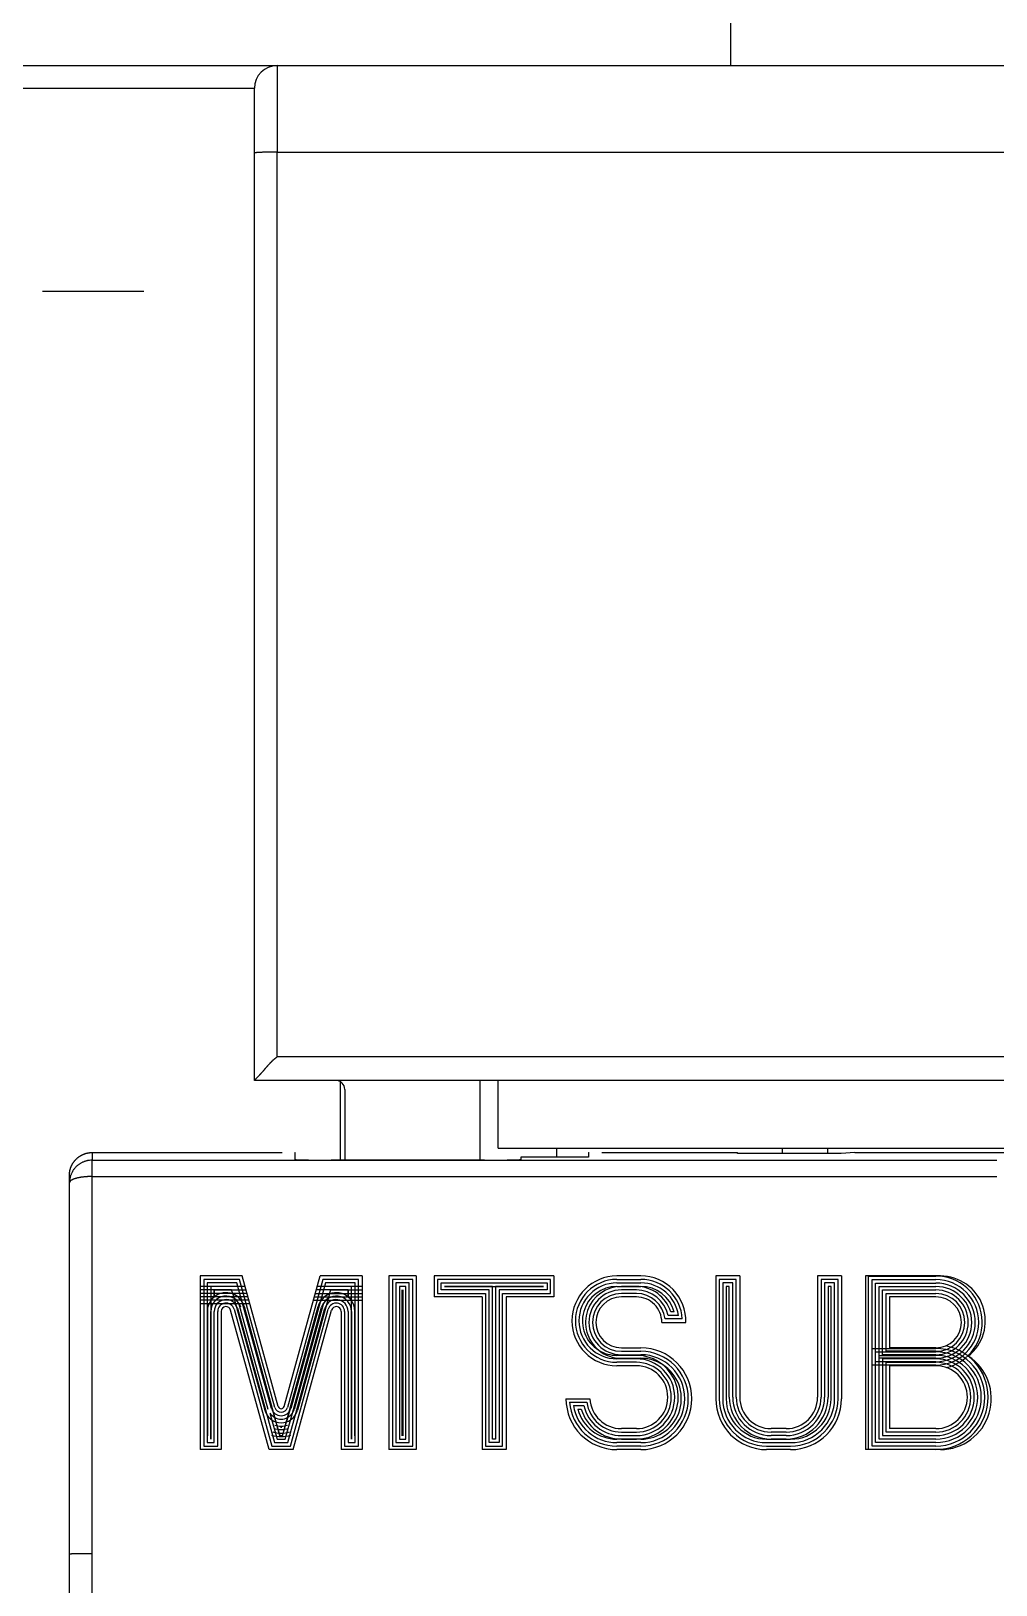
# Model space of a CAD drawing. Header units: millimetres. Extents: x 12275 to 14043, y 11466 to 13479.
# Drawn here: x 12936.62 to 12958, y 13088.1 to 13122.55 of the extents above; entities that cross this region are included whole.
import ezdxf

# ---------------------------------------------------------------- set-up
doc = ezdxf.new("R2010")
doc.units = ezdxf.units.MM

msp = doc.modelspace()

# ---------------------------------------------------------------- linework, layer by layer
at = {"color": 0, "linetype": 'Continuous'}
for p, q in [((12952.12053, 13123.78511), (12952.12053, 13121.78511)), ((12936.37053, 13121.78511), (12942.07053, 13121.78511)), ((12942.07053, 13121.78511), (12942.07053, 13119.86837)), ((12942.07053, 13121.78511), (13041.27053, 13121.78511)), ((12936.37053, 13121.28511), (12941.57053, 13121.28511)), ((12941.57053, 13119.84755), (12941.57053, 13121.28511)), ((12941.57053, 13119.84757), (12941.57109, 13119.84856)), ((12941.57053, 13099.28554), (12941.57053, 13119.84755)), ((12942.07053, 13119.86837), (13041.27053, 13119.86837)), ((12942.07053, 13099.80592), (12942.07053, 13119.86837)), ((12936.87053, 13116.78511), (12939.12053, 13116.78511)), ((12936.87053, 13116.78511), (12939.12053, 13116.78511)), ((13041.27053, 13099.80592), (12942.07053, 13099.80592)), ((13041.77053, 13099.28511), (12941.57053, 13099.28511)), ((12943.47053, 13099.257), (12943.47053, 13097.51677)), ((12943.57053, 13099.08381), (12943.57053, 13097.51677)), ((12946.57053, 13097.51677), (12946.57053, 13099.28511)), ((12946.97053, 13097.78511), (12946.97053, 13099.28511)), ((12937.97053, 13097.68511), (12937.97053, 13097.51482)), ((12937.97053, 13097.68511), (12942.17053, 13097.68511)), ((12942.17054, 13097.68512), (12942.18484, 13097.68512)), ((12942.47053, 13097.53011), (12942.47053, 13097.68261)), ((12946.97053, 13097.78511), (13003.87053, 13097.78511)), ((12948.27053, 13097.58177), (12948.27053, 13097.78511)), ((12948.97053, 13097.68261), (12948.97053, 13097.58177)), ((12949.27053, 13097.68511), (12952.27053, 13097.68511)), ((12952.27053, 13097.66511), (12952.27053, 13097.68511)), ((12953.27053, 13097.66511), (12953.27053, 13097.78511)), ((12954.27053, 13097.78511), (12954.27053, 13097.66511)), ((12954.87053, 13097.68511), (12954.57053, 13097.66511)), ((12954.87053, 13097.68511), (13003.27053, 13097.68511)), ((12937.97053, 13097.15299), (12937.97053, 13097.51482)), ((12946.67053, 13097.51677), (12943.27053, 13097.51677)), ((12948.97053, 13097.58177), (12947.47053, 13097.58177)), ((12947.47053, 13097.58177), (12947.47053, 13097.53011)), ((12954.57053, 13097.66511), (12952.27053, 13097.66511)), ((12937.47053, 13097.01489), (12937.47053, 13097.18504)), ((12937.47053, 13088.77982), (12937.47053, 13097.01489)), ((12937.47054, 13097.01489), (12937.4711, 13097.03871)), ((12937.97055, 13097.153), (12937.94672, 13097.15285)), ((12937.97053, 13088.78511), (12937.97053, 13097.15299)), ((12941.29874, 13094.94772), (12940.36943, 13094.94772)), ((12940.36943, 13094.94772), (12940.36943, 13091.09775)), ((12942.09767, 13092.05157), (12941.29874, 13094.94772)), ((12942.22565, 13092.05157), (12943.02459, 13094.94772)), ((12943.95389, 13094.94772), (12943.02459, 13094.94772)), ((12943.95389, 13094.94772), (12943.95389, 13091.09775)), ((12945.15402, 13094.94772), (12944.5513, 13094.94772)), ((12944.5513, 13094.94772), (12944.5513, 13091.09775)), ((12945.15402, 13094.94772), (12945.15402, 13091.09775)), ((12945.5523, 13094.94772), (12945.5523, 13094.48307)), ((12948.20745, 13094.94772), (12945.5523, 13094.94772)), ((12948.20745, 13094.94772), (12948.20745, 13094.48307)), ((12950.13244, 13094.94772), (12949.60141, 13094.94772)), ((12952.32294, 13094.94772), (12951.79191, 13094.94772)), ((12951.79191, 13094.94772), (12951.79191, 13092.22619)), ((12952.32294, 13094.94772), (12952.32294, 13092.25938)), ((12954.57982, 13094.94772), (12954.04879, 13094.94772)), ((12954.04879, 13094.94772), (12954.04879, 13092.25938)), ((12954.57982, 13094.94772), (12954.57982, 13092.22619)), ((12956.77032, 13094.94772), (12955.11085, 13094.94772)), ((12955.11085, 13094.94772), (12955.11085, 13091.09775)), ((12955.17992, 13094.94503), (12956.67076, 13094.94503)), ((12955.17992, 13092.89266), (12955.17992, 13094.94503)), ((12941.12285, 13094.71674), (12940.36943, 13094.71674)), ((12941.06422, 13094.63974), (12940.36943, 13094.63974)), ((12940.44643, 13094.87073), (12940.44643, 13091.17474)), ((12941.24011, 13094.87073), (12940.44643, 13094.87073)), ((12940.52342, 13094.79373), (12940.52342, 13091.25173)), ((12941.18148, 13094.79373), (12940.52342, 13094.79373)), ((12940.60042, 13094.71674), (12940.60042, 13091.32873)), ((12941.36246, 13094.71674), (12940.60042, 13094.71674)), ((12940.60042, 13094.71674), (12940.60042, 13091.32873)), ((12940.60042, 13094.71674), (12940.60042, 13091.32873)), ((12941.12285, 13094.71674), (12940.60042, 13094.71674)), ((12940.67741, 13094.63974), (12940.67741, 13094.48341)), ((12940.67741, 13094.63974), (12941.3837, 13094.63974)), ((12940.67741, 13094.48341), (12940.67741, 13094.63974)), ((12941.089, 13094.54991), (12941.06422, 13094.63974)), ((12941.94923, 13092.01063), (12941.18148, 13094.79373)), ((12942.02345, 13092.0311), (12941.24011, 13094.87073)), ((12943.08322, 13094.87073), (12942.29987, 13092.0311)), ((12943.14185, 13094.79373), (12942.3741, 13092.01063)), ((12943.64592, 13094.63974), (12942.93963, 13094.63974)), ((12943.72291, 13094.71674), (12942.96087, 13094.71674)), ((12943.8769, 13094.87073), (12943.08322, 13094.87073)), ((12943.79991, 13094.79373), (12943.14185, 13094.79373)), ((12943.72291, 13094.71674), (12943.20048, 13094.71674)), ((12943.95389, 13094.71674), (12943.20048, 13094.71674)), ((12943.23433, 13094.54991), (12943.25911, 13094.63974)), ((12943.25911, 13094.63974), (12943.95389, 13094.63974)), ((12943.64592, 13094.48341), (12943.64592, 13094.63974)), ((12943.64592, 13094.63974), (12943.64592, 13094.48341)), ((12943.72291, 13091.32873), (12943.72291, 13094.71674)), ((12943.72291, 13091.32873), (12943.72291, 13094.71674)), ((12943.72291, 13091.32873), (12943.72291, 13094.71674)), ((12943.79991, 13091.25173), (12943.79991, 13094.79373)), ((12943.8769, 13091.17474), (12943.8769, 13094.87073)), ((12944.6283, 13094.87073), (12944.6283, 13091.17474)), ((12945.07703, 13094.87073), (12944.6283, 13094.87073)), ((12944.70529, 13094.79373), (12944.70529, 13091.25173)), ((12945.00004, 13094.79373), (12944.70529, 13094.79373)), ((12944.78228, 13094.71674), (12944.78228, 13091.32873)), ((12944.92304, 13094.71674), (12944.78228, 13094.71674)), ((12944.84605, 13091.40572), (12944.84605, 13094.63974)), ((12944.85928, 13094.63974), (12944.85928, 13091.40572)), ((12944.92304, 13091.32873), (12944.92304, 13094.71674)), ((12945.00004, 13091.25173), (12945.00004, 13094.79373)), ((12945.07703, 13091.17474), (12945.07703, 13094.87073)), ((12945.62929, 13094.87073), (12945.62929, 13094.56006)), ((12948.13046, 13094.87073), (12945.62929, 13094.87073)), ((12945.70628, 13094.63706), (12945.70628, 13094.79373)), ((12945.70628, 13094.79373), (12948.05346, 13094.79373)), ((12946.76835, 13094.63706), (12945.70628, 13094.63706)), ((12945.78328, 13094.71405), (12945.78328, 13094.71674)), ((12945.78328, 13094.71674), (12947.97647, 13094.71674)), ((12946.84534, 13094.71405), (12945.78328, 13094.71405)), ((12946.76835, 13091.25173), (12946.76835, 13094.63706)), ((12946.84534, 13091.32873), (12946.84534, 13094.71405)), ((12946.91441, 13094.71405), (12946.91441, 13091.32873)), ((12947.97647, 13094.71405), (12946.91441, 13094.71405)), ((12946.9914, 13094.63706), (12946.9914, 13091.25173)), ((12948.05346, 13094.63706), (12946.9914, 13094.63706)), ((12947.97647, 13094.71674), (12947.97647, 13094.71405)), ((12948.05346, 13094.79373), (12948.05346, 13094.63706)), ((12948.13046, 13094.56006), (12948.13046, 13094.87073)), ((12949.60141, 13094.87073), (12950.13244, 13094.87073)), ((12949.60141, 13094.79373), (12950.13244, 13094.79373)), ((12949.60141, 13094.71674), (12950.13244, 13094.71674)), ((12950.03287, 13094.71405), (12949.70098, 13094.71405)), ((12950.03287, 13094.63706), (12949.70098, 13094.63706)), ((12951.86891, 13094.87073), (12951.86891, 13092.22619)), ((12952.24595, 13094.87073), (12951.86891, 13094.87073)), ((12951.9459, 13094.79373), (12951.9459, 13092.22619)), ((12952.16895, 13094.79373), (12951.9459, 13094.79373)), ((12952.02289, 13094.71674), (12952.02289, 13092.22619)), ((12952.09196, 13094.71674), (12952.02289, 13094.71674)), ((12952.09196, 13092.25938), (12952.09196, 13094.71674)), ((12952.16895, 13092.25938), (12952.16895, 13094.79373)), ((12952.24595, 13092.25938), (12952.24595, 13094.87073)), ((12954.12579, 13094.87073), (12954.12579, 13092.25938)), ((12954.50283, 13094.87073), (12954.12579, 13094.87073)), ((12954.20277, 13094.79373), (12954.20277, 13092.25938)), ((12954.42583, 13094.79373), (12954.20277, 13094.79373)), ((12954.27977, 13094.71674), (12954.27977, 13092.25938)), ((12954.34884, 13094.71674), (12954.27977, 13094.71674)), ((12954.34884, 13092.22619), (12954.34884, 13094.71674)), ((12954.42583, 13092.22619), (12954.42583, 13094.79373)), ((12954.50283, 13092.22619), (12954.50283, 13094.87073)), ((12955.25692, 13094.86804), (12956.67076, 13094.86804)), ((12955.25692, 13092.96966), (12955.25692, 13094.86804)), ((12955.3339, 13094.79104), (12956.67076, 13094.79104)), ((12955.3339, 13093.04665), (12955.3339, 13094.79104)), ((12955.4109, 13094.71405), (12956.67076, 13094.71405)), ((12955.4109, 13093.12365), (12955.4109, 13094.71405)), ((12955.4879, 13094.63706), (12956.67076, 13094.63706)), ((12955.4879, 13093.20064), (12955.4879, 13094.63706)), ((12941.40494, 13094.56275), (12940.36943, 13094.56275)), ((12941.42618, 13094.48576), (12940.36943, 13094.48576)), ((12941.44742, 13094.40876), (12940.36943, 13094.40876)), ((12941.46866, 13094.33177), (12940.36943, 13094.33177)), ((12941.089, 13094.54991), (12941.80079, 13091.96968)), ((12941.19112, 13094.23254), (12942.01341, 13091.25173)), ((12941.87501, 13091.99015), (12941.2262, 13094.3421)), ((12941.87501, 13091.99015), (12941.2262, 13094.3421)), ((12941.87501, 13091.99015), (12941.2262, 13094.3421)), ((12941.33956, 13094.27349), (12942.04583, 13091.71324)), ((12942.13067, 13091.40572), (12941.33956, 13094.27349)), ((12942.19266, 13091.40572), (12942.98377, 13094.27349)), ((12942.98377, 13094.27349), (12942.27749, 13091.71324)), ((12942.30992, 13091.25173), (12943.13221, 13094.23254)), ((12942.41077, 13091.90684), (12943.05799, 13094.25301)), ((12942.41077, 13091.90684), (12943.05799, 13094.25301)), ((12943.09713, 13094.3421), (12942.44832, 13091.99015)), ((12943.09713, 13094.3421), (12942.44832, 13091.99015)), ((12943.09713, 13094.3421), (12942.44832, 13091.99015)), ((12943.23433, 13094.54991), (12942.52254, 13091.96968)), ((12942.87591, 13094.40876), (12943.95389, 13094.40876)), ((12942.89715, 13094.48576), (12943.95389, 13094.48576)), ((12942.91839, 13094.56275), (12943.95389, 13094.56275)), ((12946.61436, 13094.48307), (12945.5523, 13094.48307)), ((12945.62929, 13094.56006), (12946.69135, 13094.56006)), ((12946.61436, 13094.48307), (12946.61436, 13091.09775)), ((12946.69135, 13094.56006), (12946.69135, 13091.17474)), ((12947.0684, 13094.56006), (12948.13046, 13094.56006)), ((12947.0684, 13091.17474), (12947.0684, 13094.56006)), ((12948.20745, 13094.48307), (12947.14539, 13094.48307)), ((12947.14539, 13094.48307), (12947.14539, 13091.09775)), ((12950.03287, 13094.56006), (12949.70098, 13094.56006)), ((12950.03287, 13094.48307), (12949.70098, 13094.48307)), ((12955.56489, 13094.56006), (12956.67076, 13094.56006)), ((12955.56489, 13093.27763), (12955.56489, 13094.56006)), ((12956.67076, 13094.48307), (12955.64188, 13094.48307)), ((12955.64188, 13094.48307), (12955.64188, 13093.35463)), ((12940.52611, 13091.40572), (12940.52611, 13094.16334)), ((12940.52611, 13094.16334), (12940.52611, 13091.40572)), ((12940.6031, 13091.32873), (12940.6031, 13094.16334)), ((12940.6031, 13091.32873), (12940.6031, 13094.16334)), ((12940.6031, 13091.32873), (12940.6031, 13094.16334)), ((12940.6801, 13091.25173), (12940.6801, 13094.16334)), ((12940.75709, 13091.17474), (12940.75709, 13094.16334)), ((12940.83409, 13094.16334), (12940.83409, 13091.09775)), ((12941.89615, 13091.09775), (12941.04267, 13094.19159)), ((12941.1169, 13094.21206), (12941.95478, 13091.17474)), ((12942.36855, 13091.17474), (12943.20643, 13094.21206)), ((12942.42718, 13091.09775), (12943.28065, 13094.19159)), ((12943.48924, 13094.16334), (12943.48924, 13091.09775)), ((12943.56623, 13094.16334), (12943.56623, 13091.17474)), ((12943.64323, 13094.16334), (12943.64323, 13091.25173)), ((12943.72022, 13094.16334), (12943.72022, 13091.32873)), ((12943.72022, 13094.16334), (12943.72022, 13091.32873)), ((12943.72022, 13094.16334), (12943.72022, 13091.32873)), ((12943.79722, 13094.16334), (12943.79722, 13091.40572)), ((12943.79722, 13091.40572), (12943.79722, 13094.16334)), ((12950.59709, 13093.91885), (12951.12757, 13093.91885)), ((12951.05008, 13093.99584), (12950.66945, 13093.99584)), ((12950.96542, 13094.07284), (12950.73438, 13094.07284)), ((12950.87112, 13094.14983), (12950.79379, 13094.14983)), ((12949.70098, 13093.35463), (12950.13244, 13093.35463)), ((12949.70098, 13093.27763), (12950.13244, 13093.27763)), ((12949.70098, 13093.20064), (12950.13244, 13093.20064)), ((12955.17992, 13091.10043), (12955.17992, 13093.41832)), ((12955.25692, 13093.34132), (12956.67076, 13093.34132)), ((12955.25692, 13091.17743), (12955.25692, 13093.34132)), ((12955.3339, 13093.26433), (12956.67076, 13093.26433)), ((12955.3339, 13091.25442), (12955.3339, 13093.26433)), ((12956.67076, 13093.20064), (12955.4879, 13093.20064)), ((12956.67076, 13093.27763), (12955.56489, 13093.27763)), ((12956.67076, 13093.35463), (12955.64188, 13093.35463)), ((12950.03287, 13093.18734), (12949.60141, 13093.18734)), ((12950.03287, 13093.18734), (12949.60141, 13093.18734)), ((12950.03287, 13093.11034), (12949.60141, 13093.11034)), ((12950.03287, 13093.03335), (12949.60141, 13093.03335)), ((12950.03287, 13092.95635), (12949.60141, 13092.95635)), ((12949.70098, 13093.12365), (12950.13244, 13093.12365)), ((12949.70098, 13093.12365), (12950.13244, 13093.12365)), ((12956.67076, 13092.96966), (12955.25692, 13092.96966)), ((12956.67076, 13093.04665), (12955.3339, 13093.04665)), ((12955.4109, 13093.18734), (12956.67076, 13093.18734)), ((12955.4109, 13091.33142), (12955.4109, 13093.18734)), ((12956.67076, 13093.12365), (12955.4109, 13093.12365)), ((12955.4879, 13093.11034), (12955.4879, 13091.40841)), ((12956.67076, 13093.11034), (12955.4879, 13093.11034)), ((12955.56489, 13093.03335), (12956.67076, 13093.03335)), ((12955.56489, 13091.4854), (12955.56489, 13093.03335)), ((12955.64188, 13092.95635), (12955.64188, 13091.5624)), ((12956.67076, 13092.95635), (12955.64188, 13092.95635)), ((12948.47297, 13092.22619), (12949.00479, 13092.22619)), ((12941.91256, 13091.90684), (12942.07204, 13091.32873)), ((12941.91256, 13091.90684), (12942.07204, 13091.32873)), ((12941.91256, 13091.90684), (12942.07204, 13091.32873)), ((12942.25129, 13091.32873), (12942.41077, 13091.90684)), ((12948.55278, 13092.14919), (12948.93489, 13092.14919)), ((12948.6392, 13092.0722), (12948.87085, 13092.0722)), ((12948.73418, 13091.99521), (12948.81141, 13091.99521)), ((12942.04583, 13091.71324), (12942.13067, 13091.40572)), ((12942.16166, 13091.58289), (12942.15198, 13091.61798)), ((12942.17134, 13091.61798), (12942.16166, 13091.58289)), ((12942.19266, 13091.40572), (12942.27749, 13091.71324)), ((12950.03287, 13091.5624), (12949.70098, 13091.5624)), ((12949.70098, 13091.4854), (12950.03287, 13091.4854)), ((12953.35181, 13091.5624), (12953.01992, 13091.5624)), ((12953.35181, 13091.4854), (12953.01992, 13091.4854)), ((12956.67076, 13091.4854), (12955.56489, 13091.4854)), ((12956.67076, 13091.5624), (12955.64188, 13091.5624)), ((12940.44643, 13091.17474), (12940.75709, 13091.17474)), ((12940.52342, 13091.25173), (12940.6801, 13091.25173)), ((12940.60042, 13091.32873), (12940.6031, 13091.32873)), ((12940.60042, 13091.32873), (12940.6031, 13091.32873)), ((12940.60042, 13091.32873), (12940.6031, 13091.32873)), ((12941.95478, 13091.17474), (12942.36855, 13091.17474)), ((12942.01341, 13091.25173), (12942.30992, 13091.25173)), ((12942.07204, 13091.32873), (12942.25129, 13091.32873)), ((12942.07204, 13091.32873), (12942.25129, 13091.32873)), ((12942.07204, 13091.32873), (12942.25129, 13091.32873)), ((12942.13067, 13091.40572), (12942.19266, 13091.40572)), ((12942.19266, 13091.40572), (12942.13067, 13091.40572)), ((12942.13067, 13091.40572), (12942.19266, 13091.40572)), ((12943.56623, 13091.17474), (12943.8769, 13091.17474)), ((12943.64323, 13091.25173), (12943.79991, 13091.25173)), ((12943.72022, 13091.32873), (12943.72291, 13091.32873)), ((12943.72022, 13091.32873), (12943.72291, 13091.32873)), ((12943.72022, 13091.32873), (12943.72291, 13091.32873)), ((12944.6283, 13091.17474), (12945.07703, 13091.17474)), ((12944.70529, 13091.25173), (12945.00004, 13091.25173)), ((12944.78228, 13091.32873), (12944.92304, 13091.32873)), ((12946.69135, 13091.17474), (12947.0684, 13091.17474)), ((12946.9914, 13091.25173), (12946.76835, 13091.25173)), ((12946.91441, 13091.32873), (12946.84534, 13091.32873)), ((12950.13244, 13091.32873), (12949.60141, 13091.32873)), ((12950.13244, 13091.25173), (12949.60141, 13091.25173)), ((12950.13244, 13091.17474), (12949.60141, 13091.17474)), ((12949.70098, 13091.40841), (12950.03287, 13091.40841)), ((12949.70098, 13091.33142), (12950.03287, 13091.33142)), ((12952.92035, 13091.32873), (12953.45137, 13091.32873)), ((12952.92035, 13091.25173), (12953.45137, 13091.25173)), ((12952.92035, 13091.17474), (12953.45137, 13091.17474)), ((12953.35181, 13091.40841), (12953.01992, 13091.40841)), ((12953.35181, 13091.33142), (12953.01992, 13091.33142)), ((12956.67076, 13091.17743), (12955.25692, 13091.17743)), ((12956.67076, 13091.25442), (12955.3339, 13091.25442)), ((12956.67076, 13091.33142), (12955.4109, 13091.33142)), ((12955.4879, 13091.40841), (12956.67076, 13091.40841)), ((12940.83409, 13091.09775), (12940.36943, 13091.09775)), ((12942.42718, 13091.09775), (12941.89615, 13091.09775)), ((12943.95389, 13091.09775), (12943.48924, 13091.09775)), ((12945.15402, 13091.09775), (12944.5513, 13091.09775)), ((12947.14539, 13091.09775), (12946.61436, 13091.09775)), ((12950.13244, 13091.09775), (12949.60141, 13091.09775)), ((12953.45137, 13091.09775), (12952.92035, 13091.09775)), ((12956.77032, 13091.09775), (12955.11085, 13091.09775)), ((12956.67076, 13091.10043), (12955.17992, 13091.10043)), ((12937.47053, 13064.7904), (12937.47053, 13088.77982)), ((12937.97053, 13064.78511), (12937.97053, 13088.78511))]:
    msp.add_line(p, q, dxfattribs=at)
for points in [[(12941.5703, 13099.28531), (12941.5713, 13099.28731), (12941.5733, 13099.29031), (12941.5753, 13099.29231), (12941.5773, 13099.29431), (12941.5793, 13099.29731), (12941.5823, 13099.29931), (12941.5833, 13099.30131), (12941.5863, 13099.30431), (12941.5893, 13099.30731), (12941.5913, 13099.30931), (12941.5943, 13099.31231), (12941.5963, 13099.31431), (12941.5983, 13099.31631), (12941.6003, 13099.31831), (12941.6023, 13099.32031), (12941.6043, 13099.32231), (12941.6063, 13099.32431), (12941.6083, 13099.32631), (12941.6103, 13099.32931), (12941.6123, 13099.33131), (12941.6153, 13099.33331), (12941.6173, 13099.33631), (12941.6203, 13099.33831), (12941.6223, 13099.34031), (12941.6243, 13099.34331), (12941.6273, 13099.34631), (12941.6303, 13099.34831), (12941.6323, 13099.35131), (12941.6353, 13099.35431), (12941.6383, 13099.35631), (12941.6403, 13099.35931), (12941.6433, 13099.36231), (12941.6463, 13099.36531), (12941.6493, 13099.36831), (12941.6523, 13099.37131), (12941.6553, 13099.37431), (12941.6583, 13099.37731), (12941.6613, 13099.38031), (12941.6643, 13099.38331), (12941.6673, 13099.38631), (12941.6703, 13099.38931), (12941.6733, 13099.39331), (12941.6763, 13099.39631), (12941.6793, 13099.39931), (12941.6833, 13099.40331), (12941.6863, 13099.40631), (12941.6893, 13099.40931), (12941.6923, 13099.41331), (12941.6963, 13099.41631), (12941.6993, 13099.42031), (12941.7023, 13099.42331), (12941.7063, 13099.42731), (12941.7093, 13099.43131), (12941.7123, 13099.43431), (12941.7163, 13099.43831), (12941.7193, 13099.44231), (12941.7233, 13099.44531), (12941.7263, 13099.44931), (12941.7293, 13099.45331), (12941.7333, 13099.45731), (12941.7363, 13099.46031), (12941.7403, 13099.46431), (12941.7433, 13099.46831), (12941.7473, 13099.47231), (12941.7503, 13099.47631), (12941.7543, 13099.48031), (12941.7573, 13099.48431), (12941.7613, 13099.48831), (12941.7643, 13099.49231), (12941.7683, 13099.49631), (12941.7713, 13099.50031), (12941.7753, 13099.50431), (12941.7783, 13099.50831), (12941.7823, 13099.51231), (12941.7853, 13099.51631), (12941.7893, 13099.52031), (12941.7923, 13099.52531), (12941.7963, 13099.52931), (12941.8003, 13099.53331), (12941.8033, 13099.53731), (12941.8073, 13099.54131), (12941.8103, 13099.54631), (12941.8143, 13099.55031), (12941.8173, 13099.55431), (12941.8213, 13099.55831), (12941.8253, 13099.56331), (12941.8283, 13099.56731), (12941.8323, 13099.57131), (12941.8363, 13099.57531), (12941.8393, 13099.58031), (12941.8433, 13099.58431), (12941.8473, 13099.58831), (12941.8503, 13099.59331), (12941.8543, 13099.59731), (12941.8583, 13099.60131), (12941.8613, 13099.60631), (12941.8653, 13099.61031), (12941.8693, 13099.61431), (12941.8733, 13099.61831), (12941.8773, 13099.62331), (12941.8803, 13099.62731), (12941.8843, 13099.63131), (12941.8883, 13099.63631), (12941.8923, 13099.64031), (12941.8963, 13099.64431), (12941.9003, 13099.64931), (12941.9043, 13099.65331), (12941.9083, 13099.65731), (12941.9123, 13099.66131), (12941.9163, 13099.66631), (12941.9203, 13099.67031), (12941.9243, 13099.67431), (12941.9283, 13099.67931), (12941.9323, 13099.68331), (12941.9363, 13099.68731), (12941.9403, 13099.69131), (12941.9443, 13099.69531), (12941.9483, 13099.70031), (12941.9523, 13099.70431), (12941.9563, 13099.70831), (12941.9613, 13099.71231), (12941.9653, 13099.71631), (12941.9693, 13099.72031), (12941.9733, 13099.72431), (12941.9783, 13099.72931), (12941.9823, 13099.73331), (12941.9873, 13099.73731), (12941.9913, 13099.74131), (12941.9953, 13099.74531), (12942.0003, 13099.74931), (12942.0043, 13099.75331), (12942.0093, 13099.75731), (12942.0133, 13099.76131), (12942.0183, 13099.76431), (12942.0233, 13099.76831), (12942.0273, 13099.77231), (12942.0323, 13099.77631), (12942.0373, 13099.78031), (12942.0413, 13099.78431), (12942.0463, 13099.78731), (12942.0513, 13099.79131), (12942.0563, 13099.79531), (12942.0603, 13099.79831), (12942.0653, 13099.80231), (12942.0703, 13099.80631)], [(12937.4703, 13097.18531), (12937.4703, 13097.19131), (12937.4703, 13097.19831), (12937.4713, 13097.20431), (12937.4713, 13097.21031), (12937.4713, 13097.21731), (12937.4723, 13097.22331), (12937.4723, 13097.22931), (12937.4733, 13097.23631), (12937.4743, 13097.24231), (12937.4743, 13097.24831), (12937.4753, 13097.25431), (12937.4763, 13097.26131), (12937.4773, 13097.26731), (12937.4783, 13097.27331), (12937.4793, 13097.27931), (12937.4813, 13097.28531), (12937.4823, 13097.29131), (12937.4833, 13097.29731), (12937.4853, 13097.30331), (12937.4863, 13097.30931), (12937.4883, 13097.31531), (12937.4903, 13097.32131), (12937.4923, 13097.32731), (12937.4933, 13097.33331), (12937.4953, 13097.33931), (12937.4973, 13097.34531), (12937.4993, 13097.35131), (12937.5013, 13097.35631), (12937.5043, 13097.36231), (12937.5063, 13097.36831), (12937.5083, 13097.37331), (12937.5113, 13097.37931), (12937.5133, 13097.38531), (12937.5163, 13097.39031), (12937.5183, 13097.39631), (12937.5213, 13097.40131), (12937.5243, 13097.40731), (12937.5273, 13097.41231), (12937.5293, 13097.41831), (12937.5323, 13097.42331), (12937.5353, 13097.42831), (12937.5383, 13097.43431), (12937.5413, 13097.43931), (12937.5453, 13097.44431), (12937.5483, 13097.44931), (12937.5513, 13097.45431), (12937.5553, 13097.45931), (12937.5583, 13097.46431), (12937.5613, 13097.46931), (12937.5653, 13097.47431), (12937.5693, 13097.47931), (12937.5723, 13097.48431), (12937.5763, 13097.48931), (12937.5803, 13097.49431), (12937.5843, 13097.49931), (12937.5873, 13097.50331), (12937.5913, 13097.50831), (12937.5953, 13097.51231), (12937.5993, 13097.51731), (12937.6033, 13097.52131), (12937.6083, 13097.52631), (12937.6123, 13097.53031), (12937.6163, 13097.53531), (12937.6203, 13097.53931), (12937.6253, 13097.54331), (12937.6293, 13097.54731), (12937.6343, 13097.55231), (12937.6383, 13097.55631), (12937.6433, 13097.56031), (12937.6473, 13097.56431), (12937.6523, 13097.56831), (12937.6563, 13097.57231), (12937.6613, 13097.57531), (12937.6663, 13097.57931), (12937.6713, 13097.58331), (12937.6763, 13097.58631), (12937.6813, 13097.59031), (12937.6863, 13097.59431), (12937.6913, 13097.59731), (12937.6963, 13097.60031), (12937.7013, 13097.60431), (12937.7063, 13097.60731), (12937.7113, 13097.61031), (12937.7163, 13097.61431), (12937.7213, 13097.61731), (12937.7273, 13097.62031), (12937.7323, 13097.62331), (12937.7373, 13097.62631), (12937.7433, 13097.62931), (12937.7483, 13097.63131), (12937.7543, 13097.63431), (12937.7593, 13097.63731), (12937.7653, 13097.63931), (12937.7703, 13097.64231), (12937.7763, 13097.64431), (12937.7823, 13097.64731), (12937.7873, 13097.64931), (12937.7933, 13097.65131), (12937.7993, 13097.65431), (12937.8043, 13097.65631), (12937.8103, 13097.65831), (12937.8163, 13097.66031), (12937.8223, 13097.66231), (12937.8283, 13097.66331), (12937.8343, 13097.66531), (12937.8403, 13097.66731), (12937.8463, 13097.66931), (12937.8523, 13097.67031), (12937.8583, 13097.67231), (12937.8643, 13097.67331), (12937.8703, 13097.67431), (12937.8763, 13097.67631), (12937.8823, 13097.67731), (12937.8883, 13097.67831), (12937.8943, 13097.67931), (12937.9013, 13097.68031), (12937.9073, 13097.68131), (12937.9133, 13097.68131), (12937.9193, 13097.68231), (12937.9263, 13097.68331), (12937.9323, 13097.68331), (12937.9383, 13097.68431), (12937.9453, 13097.68431), (12937.9513, 13097.68431), (12937.9573, 13097.68531), (12937.9643, 13097.68531), (12937.9703, 13097.68531)], [(12937.9703, 13097.51531), (12938.4843, 13097.51531), (12938.9993, 13097.51531), (12939.5133, 13097.51531), (12940.0273, 13097.51531), (12940.5413, 13097.51531), (12941.0553, 13097.51531), (12941.5693, 13097.51531), (12942.0843, 13097.51531), (12942.5983, 13097.51531), (12943.1123, 13097.51531), (12943.6263, 13097.51531), (12944.1403, 13097.51531), (12944.6543, 13097.51531), (12945.1693, 13097.51531), (12945.6833, 13097.51531), (12946.1973, 13097.51531), (12946.7113, 13097.51531), (12947.2253, 13097.51531), (12947.7403, 13097.51531), (12948.2543, 13097.51531), (12948.7683, 13097.51531), (12949.2823, 13097.51531), (12949.7963, 13097.51531), (12950.3103, 13097.51531), (12950.8253, 13097.51531), (12951.3393, 13097.51531), (12951.8533, 13097.51531), (12952.3673, 13097.51531), (12952.8813, 13097.51531), (12953.3953, 13097.51531), (12953.9103, 13097.51531), (12954.4243, 13097.51531), (12954.9383, 13097.51531), (12955.4523, 13097.51531), (12955.9663, 13097.51531), (12956.4803, 13097.51531), (12956.9953, 13097.51531), (12957.5093, 13097.51531), (12958.0233, 13097.51531)], [(12942.4703, 13097.53031), (12942.4723, 13097.52931), (12942.4743, 13097.52931), (12942.4763, 13097.52831), (12942.4803, 13097.52831), (12942.4833, 13097.52731), (12942.4853, 13097.52731), (12942.4873, 13097.52731), (12942.4913, 13097.52731), (12942.4943, 13097.52731), (12942.4963, 13097.52631), (12942.4993, 13097.52631), (12942.5023, 13097.52631), (12942.5043, 13097.52631), (12942.5073, 13097.52631), (12942.5103, 13097.52631), (12942.5143, 13097.52631), (12942.5173, 13097.52531), (12942.5203, 13097.52531), (12942.5243, 13097.52531), (12942.5273, 13097.52531), (12942.5313, 13097.52531), (12942.5353, 13097.52531), (12942.5393, 13097.52431), (12942.5433, 13097.52431), (12942.5473, 13097.52431), (12942.5513, 13097.52431), (12942.5563, 13097.52431), (12942.5603, 13097.52431), (12942.5653, 13097.52431), (12942.5703, 13097.52331), (12942.5743, 13097.52331), (12942.5793, 13097.52331), (12942.5843, 13097.52331), (12942.5893, 13097.52331), (12942.5943, 13097.52331), (12942.6003, 13097.52331), (12942.6053, 13097.52231), (12942.6113, 13097.52231), (12942.6163, 13097.52231), (12942.6223, 13097.52231), (12942.6283, 13097.52231), (12942.6333, 13097.52231), (12942.6393, 13097.52231), (12942.6453, 13097.52231), (12942.6513, 13097.52131), (12942.6583, 13097.52131), (12942.6643, 13097.52131), (12942.6703, 13097.52131), (12942.6773, 13097.52131), (12942.6833, 13097.52131), (12942.6903, 13097.52131), (12942.6973, 13097.52131), (12942.7033, 13097.52031), (12942.7103, 13097.52031), (12942.7173, 13097.52031), (12942.7243, 13097.52031), (12942.7313, 13097.52031), (12942.7393, 13097.52031), (12942.7463, 13097.52031), (12942.7533, 13097.52031), (12942.7613, 13097.52031), (12942.7683, 13097.51931), (12942.7763, 13097.51931), (12942.7833, 13097.51931), (12942.7913, 13097.51931), (12942.7993, 13097.51931), (12942.8073, 13097.51931), (12942.8153, 13097.51931), (12942.8233, 13097.51931), (12942.8313, 13097.51931), (12942.8393, 13097.51931), (12942.8473, 13097.51931), (12942.8553, 13097.51831), (12942.8643, 13097.51831), (12942.8723, 13097.51831), (12942.8813, 13097.51831), (12942.8893, 13097.51831), (12942.8983, 13097.51831), (12942.9063, 13097.51831), (12942.9153, 13097.51831), (12942.9243, 13097.51831), (12942.9323, 13097.51831), (12942.9413, 13097.51831), (12942.9503, 13097.51831), (12942.9593, 13097.51831), (12942.9683, 13097.51731), (12942.9773, 13097.51731), (12942.9863, 13097.51731), (12942.9963, 13097.51731), (12943.0053, 13097.51731), (12943.0143, 13097.51731), (12943.0243, 13097.51731), (12943.0333, 13097.51731), (12943.0423, 13097.51731), (12943.0523, 13097.51731), (12943.0613, 13097.51731), (12943.0713, 13097.51731), (12943.0813, 13097.51731), (12943.0903, 13097.51731), (12943.1003, 13097.51731), (12943.1103, 13097.51731), (12943.1193, 13097.51731), (12943.1293, 13097.51731), (12943.1393, 13097.51731), (12943.1493, 13097.51731), (12943.1593, 13097.51731), (12943.1693, 13097.51731), (12943.1793, 13097.51731), (12943.1893, 13097.51731), (12943.1993, 13097.51731), (12943.2093, 13097.51631), (12943.2193, 13097.51631), (12943.2293, 13097.51631), (12943.2393, 13097.51631), (12943.2503, 13097.51631), (12943.2603, 13097.51631), (12943.2703, 13097.51631)], [(12946.6703, 13097.51631), (12946.6813, 13097.51631), (12946.6913, 13097.51631), (12946.7013, 13097.51631), (12946.7113, 13097.51631), (12946.7213, 13097.51631), (12946.7313, 13097.51631), (12946.7423, 13097.51731), (12946.7523, 13097.51731), (12946.7623, 13097.51731), (12946.7723, 13097.51731), (12946.7823, 13097.51731), (12946.7923, 13097.51731), (12946.8013, 13097.51731), (12946.8113, 13097.51731), (12946.8213, 13097.51731), (12946.8313, 13097.51731), (12946.8413, 13097.51731), (12946.8503, 13097.51731), (12946.8603, 13097.51731), (12946.8703, 13097.51731), (12946.8793, 13097.51731), (12946.8893, 13097.51731), (12946.8983, 13097.51731), (12946.9083, 13097.51731), (12946.9173, 13097.51731), (12946.9263, 13097.51731), (12946.9363, 13097.51731), (12946.9453, 13097.51731), (12946.9543, 13097.51731), (12946.9633, 13097.51731), (12946.9723, 13097.51731), (12946.9813, 13097.51831), (12946.9903, 13097.51831), (12946.9993, 13097.51831), (12947.0083, 13097.51831), (12947.0173, 13097.51831), (12947.0263, 13097.51831), (12947.0343, 13097.51831), (12947.0433, 13097.51831), (12947.0513, 13097.51831), (12947.0603, 13097.51831), (12947.0683, 13097.51831), (12947.0773, 13097.51831), (12947.0853, 13097.51831), (12947.0933, 13097.51931), (12947.1023, 13097.51931), (12947.1103, 13097.51931), (12947.1183, 13097.51931), (12947.1263, 13097.51931), (12947.1343, 13097.51931), (12947.1423, 13097.51931), (12947.1493, 13097.51931), (12947.1573, 13097.51931), (12947.1653, 13097.51931), (12947.1723, 13097.51931), (12947.1803, 13097.52031), (12947.1873, 13097.52031), (12947.1953, 13097.52031), (12947.2023, 13097.52031), (12947.2093, 13097.52031), (12947.2163, 13097.52031), (12947.2233, 13097.52031), (12947.2303, 13097.52031), (12947.2373, 13097.52031), (12947.2443, 13097.52131), (12947.2503, 13097.52131), (12947.2573, 13097.52131), (12947.2643, 13097.52131), (12947.2703, 13097.52131), (12947.2773, 13097.52131), (12947.2833, 13097.52131), (12947.2893, 13097.52131), (12947.2953, 13097.52231), (12947.3013, 13097.52231), (12947.3073, 13097.52231), (12947.3133, 13097.52231), (12947.3193, 13097.52231), (12947.3243, 13097.52231), (12947.3303, 13097.52231), (12947.3353, 13097.52231), (12947.3413, 13097.52331), (12947.3463, 13097.52331), (12947.3513, 13097.52331), (12947.3563, 13097.52331), (12947.3613, 13097.52331), (12947.3663, 13097.52331), (12947.3713, 13097.52331), (12947.3763, 13097.52431), (12947.3803, 13097.52431), (12947.3853, 13097.52431), (12947.3893, 13097.52431), (12947.3933, 13097.52431), (12947.3973, 13097.52431), (12947.4023, 13097.52431), (12947.4063, 13097.52531), (12947.4093, 13097.52531), (12947.4133, 13097.52531), (12947.4173, 13097.52531), (12947.4203, 13097.52531), (12947.4243, 13097.52531), (12947.4273, 13097.52631), (12947.4303, 13097.52631), (12947.4333, 13097.52631), (12947.4363, 13097.52631), (12947.4393, 13097.52631), (12947.4423, 13097.52631), (12947.4443, 13097.52631), (12947.4473, 13097.52731), (12947.4493, 13097.52731), (12947.4513, 13097.52731), (12947.4553, 13097.52731), (12947.4573, 13097.52731), (12947.4593, 13097.52831), (12947.4613, 13097.52831), (12947.4643, 13097.52831), (12947.4673, 13097.52931), (12947.4693, 13097.52931)], [(12937.9703, 13097.15331), (12938.4843, 13097.15331), (12938.9993, 13097.15331), (12939.5133, 13097.15331), (12940.0273, 13097.15331), (12940.5413, 13097.15331), (12941.0553, 13097.15331), (12941.5693, 13097.15331), (12942.0843, 13097.15331), (12942.5983, 13097.15331), (12943.1123, 13097.15331), (12943.6263, 13097.15331), (12944.1403, 13097.15331), (12944.6543, 13097.15331), (12945.1693, 13097.15331), (12945.6833, 13097.15331), (12946.1973, 13097.15331), (12946.7113, 13097.15331), (12947.2253, 13097.15331), (12947.7403, 13097.15331), (12948.2543, 13097.15331), (12948.7683, 13097.15331), (12949.2823, 13097.15331), (12949.7963, 13097.15331), (12950.3103, 13097.15331), (12950.8253, 13097.15331), (12951.3393, 13097.15331), (12951.8533, 13097.15331), (12952.3673, 13097.15331), (12952.8813, 13097.15331), (12953.3953, 13097.15331), (12953.9103, 13097.15331), (12954.4243, 13097.15331), (12954.9383, 13097.15331), (12955.4523, 13097.15331), (12955.9663, 13097.15331), (12956.4803, 13097.15331), (12956.9953, 13097.15331), (12957.5093, 13097.15331), (12958.0233, 13097.15331)], [(12937.9703, 13088.78531), (12937.9643, 13088.78531), (12937.9583, 13088.78531), (12937.9513, 13088.78531), (12937.9453, 13088.78531), (12937.9393, 13088.78531), (12937.9323, 13088.78531), (12937.9263, 13088.78531), (12937.9203, 13088.78531), (12937.9143, 13088.78531), (12937.9083, 13088.78531), (12937.9013, 13088.78531), (12937.8953, 13088.78531), (12937.8893, 13088.78531), (12937.8833, 13088.78531), (12937.8773, 13088.78531), (12937.8713, 13088.78631), (12937.8653, 13088.78631), (12937.8593, 13088.78631), (12937.8533, 13088.78631), (12937.8473, 13088.78631), (12937.8413, 13088.78631), (12937.8353, 13088.78631), (12937.8293, 13088.78631), (12937.8233, 13088.78631), (12937.8173, 13088.78631), (12937.8113, 13088.78631), (12937.8053, 13088.78631), (12937.7993, 13088.78631), (12937.7943, 13088.78631), (12937.7883, 13088.78631), (12937.7823, 13088.78631), (12937.7773, 13088.78631), (12937.7713, 13088.78631), (12937.7653, 13088.78631), (12937.7603, 13088.78631), (12937.7543, 13088.78631), (12937.7493, 13088.78631), (12937.7433, 13088.78631), (12937.7383, 13088.78631), (12937.7323, 13088.78631), (12937.7273, 13088.78631), (12937.7223, 13088.78531), (12937.7163, 13088.78531), (12937.7113, 13088.78531), (12937.7063, 13088.78531), (12937.7013, 13088.78531), (12937.6963, 13088.78531), (12937.6913, 13088.78531), (12937.6853, 13088.78531), (12937.6803, 13088.78531), (12937.6753, 13088.78531), (12937.6713, 13088.78531), (12937.6663, 13088.78531), (12937.6613, 13088.78531), (12937.6563, 13088.78531), (12937.6513, 13088.78531), (12937.6473, 13088.78531), (12937.6423, 13088.78531), (12937.6373, 13088.78531), (12937.6333, 13088.78531), (12937.6283, 13088.78531), (12937.6243, 13088.78531), (12937.6193, 13088.78531), (12937.6153, 13088.78531), (12937.6113, 13088.78531), (12937.6063, 13088.78431), (12937.6023, 13088.78431), (12937.5983, 13088.78431), (12937.5943, 13088.78431), (12937.5903, 13088.78431), (12937.5863, 13088.78431), (12937.5823, 13088.78431), (12937.5783, 13088.78431), (12937.5743, 13088.78431), (12937.5713, 13088.78431), (12937.5673, 13088.78431), (12937.5633, 13088.78431), (12937.5603, 13088.78431), (12937.5563, 13088.78431), (12937.5533, 13088.78431), (12937.5493, 13088.78431), (12937.5463, 13088.78331), (12937.5433, 13088.78331), (12937.5393, 13088.78331), (12937.5363, 13088.78331), (12937.5333, 13088.78331), (12937.5303, 13088.78331), (12937.5273, 13088.78331), (12937.5243, 13088.78331), (12937.5223, 13088.78331), (12937.5193, 13088.78331), (12937.5163, 13088.78331), (12937.5143, 13088.78331), (12937.5113, 13088.78231), (12937.5093, 13088.78231), (12937.5063, 13088.78231), (12937.5043, 13088.78231), (12937.5023, 13088.78231), (12937.4993, 13088.78231), (12937.4973, 13088.78231), (12937.4953, 13088.78231), (12937.4913, 13088.78231), (12937.4883, 13088.78231), (12937.4863, 13088.78131), (12937.4833, 13088.78131), (12937.4803, 13088.78131), (12937.4783, 13088.78131), (12937.4753, 13088.78131), (12937.4733, 13088.78031), (12937.4713, 13088.78031)]]:
    msp.add_lwpolyline(points, dxfattribs=at)
for centre, radius, start, end in [((12942.07053, 13121.28511), 0.5, 90, 180), ((12941.57296, 13119.84733), 0.00223, 92.898139, 146.591624), ((12941.57777, 13119.84001), 0.01074, 100.382406, 117.290422), ((12941.58636, 13119.8165), 0.03566, 100.146881, 107.161249), ((12941.59777, 13119.77114), 0.08239, 98.441715, 102.401985), ((12941.61358, 13119.69028), 0.16474, 97.316111, 99.753506), ((12941.63215, 13119.56717), 0.28923, 96.189423, 97.858122), ((12941.65462, 13119.38976), 0.46804, 95.385651, 96.583314), ((12941.6791, 13119.16147), 0.69762, 94.706104, 95.627253), ((12941.70753, 13118.86158), 0.99884, 94.198588, 94.920198), ((12941.73561, 13118.50307), 1.35844, 93.682705, 94.272506), ((12941.76651, 13118.06378), 1.79882, 93.278953, 93.766254), ((12941.79751, 13117.57045), 2.29311, 92.932089, 93.347232), ((12941.83054, 13117.00036), 2.86414, 92.652038, 93.008554), ((12941.85929, 13116.39098), 3.4742, 92.347306, 92.66062), ((12941.89094, 13115.70445), 4.16145, 92.119432, 92.395562), ((12941.91932, 13114.98184), 4.88462, 91.891867, 92.138698), ((12941.94515, 13114.26903), 5.5979, 91.690733, 91.915201), ((12941.96468, 13113.60843), 6.25878, 91.482818, 91.69107), ((12941.99187, 13112.7378), 7.12982, 91.332955, 91.520174), ((12942.01868, 13111.62499), 8.24296, 91.174533, 91.339309), ((12942.02329, 13111.45693), 8.41108, 91.015547, 91.18247), ((12942.01342, 13111.8423), 8.0256, 90.812717, 90.993859), ((12942.05964, 13109.69568), 10.17267, 90.766032, 90.901503), ((12942.21336, 13098.06354), 21.80582, 90.703735, 90.761283), ((12942.04075, 13110.44003), 9.42817, 90.409529, 90.57866), ((12942.03914, 13110.88601), 8.98219, 90.150226, 90.419607), ((12942.11992, 13096.40857), 23.45983, 90.120581, 90.254786), ((12943.37053, 13099.08511), 0.2, 0, 90), ((12942.46309, 13252.95063), 155.26553, 269.9993634, 270.0006366), ((12942.33929, 13136.56497), 38.88006, 270.184986, 270.189495), ((12942.4692, 13120.86142), 23.1763, 269.996712, 270.003288), ((12948.97138, 13097.94503), 0.25991, 269.883164, 270.116836), ((12949.00771, 13103.93291), 6.2479, 269.671708, 269.688123), ((12948.97497, 13123.43594), 25.75083, 269.997174, 270.002826), ((12948.97792, 13161.3591), 63.67399, 269.9984883, 270.0015117), ((12948.98169, 13229.21259), 131.52749, 269.9990917, 270.0009083), ((12948.98628, 13331.19058), 233.50547, 269.9993853, 270.0006147), ((12937.97401, 13097.01239), 0.50422, 138.218751, 141.35005), ((12937.97225, 13097.01274), 0.50268, 134.967401, 138.114641), ((12937.97272, 13097.01288), 0.50291, 131.871429, 135.016393), ((12937.9731, 13097.01144), 0.50424, 128.663872, 131.794187), ((12937.97099, 13097.01448), 0.50055, 125.546459, 128.693551), ((12937.966, 13097.02039), 0.49284, 122.289104, 125.47393), ((12937.97165, 13097.01415), 0.50113, 119.350358, 122.454071), ((12937.98418, 13096.99171), 0.52683, 116.425748, 119.342132), ((12937.96617, 13097.02162), 0.49204, 112.960332, 116.096612), ((12937.94204, 13097.0763), 0.43228, 109.240325, 112.843777), ((12937.97968, 13097.00281), 0.5142, 107.664872, 110.500836), ((12938.14943, 13096.48069), 1.06321, 106.608009, 107.843637), ((12937.94811, 13097.07262), 0.43907, 99.79961, 103.508318), ((12937.94166, 13097.11802), 0.39324, 93.799015, 99.999938), ((12938.02293, 13096.52208), 0.99413, 93.020303, 96.197988), ((12937.56158, 13096.99656), 0.09287, 158.847143, 168.615055), ((12937.94319, 13097.01662), 0.4726, 174.386367, 177.320964), ((12937.97764, 13097.01362), 0.50718, 171.643202, 174.429509), ((12937.52211, 13097.01636), 0.04909, 148.883798, 163.785289), ((12937.99392, 13097.01119), 0.52364, 168.894975, 171.639574), ((12937.98048, 13097.01254), 0.5102, 165.892006, 168.752714), ((12937.55046, 13096.99519), 0.08437, 140.001456, 146.521464), ((12937.97799, 13097.01298), 0.50767, 162.95641, 165.87188), ((12937.6668, 13096.85314), 0.26698, 130.725655, 132.677456), ((12937.97798, 13097.0119), 0.50798, 159.888645, 162.839772), ((12937.59166, 13096.93989), 0.15221, 126.588677, 130.596442), ((12937.60065, 13096.93325), 0.16294, 123.507156, 127.734451), ((12937.97999, 13097.01149), 0.51001, 156.948526, 159.922902), ((12937.97692, 13097.0116), 0.50715, 153.802221, 156.82406), ((12937.64075, 13096.86696), 0.24036, 119.638871, 122.754765), ((12937.97727, 13097.01168), 0.50742, 150.781276, 153.828239), ((12937.67721, 13096.79401), 0.32183, 116.339464, 118.85676), ((12937.97527, 13097.0116), 0.50572, 147.582973, 150.663028), ((12937.69743, 13096.74711), 0.37284, 113.56615, 115.926817), ((12937.97592, 13097.01159), 0.50627, 144.523499, 147.620065), ((12937.72476, 13096.68166), 0.44376, 111.289634, 113.42156), ((12937.97414, 13097.01167), 0.50477, 141.295346, 144.414303), ((12937.75631, 13096.5934), 0.53746, 109.124775, 111.00773), ((12937.78669, 13096.49916), 0.63646, 107.244008, 108.928823), ((12937.81284, 13096.40468), 0.73445, 105.464356, 107.007387), ((12937.83933, 13096.30322), 0.8393, 103.946413, 105.360502), ((12937.86376, 13096.1957), 0.94954, 102.509646, 103.813487), ((12937.88599, 13096.08713), 1.06035, 101.202168, 102.411676), ((12937.9053, 13095.97898), 1.17019, 99.970761, 101.100796), ((12937.92191, 13095.87516), 1.27532, 98.835371, 99.898142), ((12937.93617, 13095.77255), 1.37891, 97.762814, 98.765912), ((12937.94712, 13095.67974), 1.47234, 96.743927, 97.697517), ((12937.9565, 13095.58767), 1.56487, 95.782045, 96.688847), ((12937.96282, 13095.51845), 1.63439, 94.884885, 95.758056), ((12937.96662, 13095.45699), 1.69595, 93.993203, 94.835918), ((12937.96969, 13095.39413), 1.75887, 93.139076, 93.950457), ((12937.97372, 13095.30766), 1.84543, 92.348733, 93.117104), ((12937.9711, 13095.3372), 1.81581, 91.531124, 92.304318), ((12937.96928, 13095.44679), 1.7062, 90.757437, 91.568253), ((12949.60141, 13093.95204), 0.99568, 90.000003, 270), ((12950.13244, 13093.95204), 0.99568, 358.08977, 90), ((12956.67076, 13093.91885), 1.02618, 282.80632, 90), ((12956.77032, 13093.95204), 0.99568, 308.31477, 90), ((12940.94029, 13094.16334), 0.41418, 15.422147, 180.00001), ((12940.94029, 13094.16334), 0.41418, 68.958724, 129.39806), ((12943.38304, 13094.16334), 0.41418, 0, 164.57787), ((12943.38304, 13094.16334), 0.41418, 50.601969, 111.04131), ((12949.60141, 13093.95204), 0.91869, 90.000003, 270), ((12949.60141, 13093.95204), 0.8417, 90.000003, 270), ((12949.60141, 13093.95204), 0.7647, 90.000003, 238.39885), ((12949.70098, 13093.91885), 0.7952, 90.000003, 231.01503), ((12949.70098, 13093.91885), 0.71821, 90.000003, 270), ((12950.03287, 13093.91885), 0.7952, 16.886044, 90.000003), ((12950.03287, 13093.91885), 0.71821, 12.38068, 90.000003), ((12950.13244, 13093.95204), 0.91869, 2.732978, 90.000003), ((12950.13244, 13093.95204), 0.8417, 8.251472, 90.000003), ((12950.13244, 13093.95204), 0.7647, 14.990119, 90.000003), ((12956.67076, 13093.91885), 0.94919, 270, 90), ((12956.67076, 13093.91885), 0.8722, 270, 90), ((12956.67076, 13093.91885), 0.7952, 270, 90), ((12956.67076, 13093.91885), 0.71821, 270, 90), ((12940.94029, 13094.16334), 0.33719, 15.422108, 180.00001), ((12940.94029, 13094.16334), 0.26019, 15.4222, 180.00001), ((12940.94029, 13094.16334), 0.1832, 15.42213, 180.00001), ((12940.94029, 13094.16334), 0.10621, 15.42199, 180.00001), ((12940.94029, 13094.16334), 0.41418, 15.422147, 68.958724), ((12940.94029, 13094.16334), 0.33719, 15.422108, 32.015491), ((12940.94029, 13094.16334), 0.33719, 15.422108, 32.015491), ((12940.94029, 13094.16334), 0.33719, 15.422108, 32.015491), ((12943.38304, 13094.16334), 0.41418, 111.04131, 164.57787), ((12943.38304, 13094.16334), 0.33719, 0, 164.57792), ((12943.38304, 13094.16334), 0.33719, 147.98456, 164.57792), ((12943.38304, 13094.16334), 0.33719, 147.98456, 164.57792), ((12943.38304, 13094.16334), 0.33719, 147.98456, 164.57792), ((12943.38304, 13094.16334), 0.26019, 0, 164.57783), ((12943.38304, 13094.16334), 0.1832, 0, 164.57789), ((12943.38304, 13094.16334), 0.10621, 0, 164.57805), ((12949.70098, 13093.91885), 0.64121, 90.000003, 270), ((12949.70098, 13093.91885), 0.56422, 90.000003, 270), ((12950.03287, 13093.91885), 0.64121, 6.896459, 90.000003), ((12950.03287, 13093.91885), 0.56422, 0, 90.000003), ((12956.67076, 13093.91885), 0.64121, 270, 90), ((12956.67076, 13093.91885), 0.56422, 270, 90), ((12949.70098, 13093.91885), 0.7952, 231.01502, 270), ((12949.60141, 13093.95204), 0.7647, 238.39884, 270), ((12949.70098, 13093.91885), 0.7952, 231.01502, 270), ((12949.60141, 13093.95204), 0.7647, 238.39884, 270), ((12950.13244, 13092.22619), 1.12844, 270, 90), ((12950.13244, 13092.22619), 1.05145, 270, 90), ((12950.13244, 13092.22619), 0.97445, 270, 90), ((12956.67076, 13092.25938), 1.15894, 270, 79.22523), ((12956.67076, 13092.25938), 1.08195, 270, 90), ((12956.67076, 13092.25938), 1.00495, 270, 90), ((12950.03287, 13092.25938), 0.92796, 51.543012, 90.000003), ((12950.03287, 13092.25938), 0.92796, 51.543012, 90.000003), ((12950.03287, 13092.25938), 0.85097, 270, 90), ((12950.03287, 13092.25938), 0.77397, 270, 90), ((12950.03287, 13092.25938), 0.92796, 270, 51.54301), ((12950.03287, 13092.25938), 0.69698, 270, 90), ((12950.13244, 13092.22619), 0.89746, 57.851286, 90.000003), ((12950.13244, 13092.22619), 0.89746, 57.851286, 90.000003), ((12950.13244, 13092.22619), 0.89746, 270, 57.85129), ((12956.67076, 13092.25938), 0.92796, 270, 90), ((12956.67076, 13092.25938), 0.85097, 270, 90), ((12956.67076, 13092.25938), 0.77397, 270, 90), ((12956.67076, 13092.25938), 0.69698, 270, 90), ((12956.77032, 13092.22619), 1.12844, 270, 56.83566), ((12949.60141, 13092.22619), 1.12844, 180.00001, 270), ((12949.70098, 13092.25938), 0.69698, 182.72937, 270), ((12952.92035, 13092.22619), 1.12844, 180.00001, 270), ((12952.92035, 13092.22619), 1.05144, 180.00001, 270), ((12952.92035, 13092.22619), 0.97445, 180.00001, 270), ((12952.92035, 13092.22619), 0.89746, 180.00001, 270), ((12953.01992, 13092.25938), 0.92796, 180.00001, 270), ((12953.01992, 13092.25938), 0.85096, 180.00001, 270), ((12953.01992, 13092.25938), 0.77397, 180.00001, 270), ((12953.01992, 13092.25938), 0.69697, 180.00001, 270), ((12953.35181, 13092.25938), 0.92796, 270, 0), ((12953.35181, 13092.25938), 0.85097, 270, 0), ((12953.35181, 13092.25938), 0.77397, 270, 0), ((12953.35181, 13092.25938), 0.69698, 270, 0), ((12953.45137, 13092.22619), 0.89746, 270, 0), ((12953.45137, 13092.22619), 0.97445, 270, 0), ((12953.45137, 13092.22619), 1.05145, 270, 0), ((12953.45137, 13092.22619), 1.12844, 270, 0), ((12942.16166, 13092.06923), 0.37435, 195.42215, 251.97629), ((12942.16166, 13092.06923), 0.29736, 213.10001, 326.89998), ((12942.16166, 13092.06923), 0.22037, 195.42203, 344.57796), ((12942.16166, 13092.06923), 0.14337, 195.42217, 344.57783), ((12942.16166, 13092.06923), 0.06638, 195.42199, 344.57801), ((12942.16166, 13092.06923), 0.37435, 288.02371, 344.57784), ((12942.16166, 13092.06923), 0.29736, 326.89998, 344.57789), ((12942.16166, 13092.06923), 0.29736, 326.89998, 344.57789), ((12949.60141, 13092.22619), 1.05145, 184.19935, 270), ((12949.60141, 13092.22619), 0.97445, 189.09229, 270), ((12949.60141, 13092.22619), 0.89746, 194.91423, 270), ((12949.70098, 13092.25938), 0.92796, 196.53965, 270), ((12949.70098, 13092.25938), 0.85097, 192.70659, 270), ((12949.70098, 13092.25938), 0.77397, 188.18446, 270), ((12942.16166, 13092.06923), 0.60534, 251.9763, 288.0237), ((12942.16166, 13092.06923), 0.52834, 251.9763, 288.0237), ((12942.16166, 13092.06923), 0.45135, 251.97629, 288.02371), ((12942.16166, 13092.06923), 0.37435, 251.97629, 288.02371), ((12942.16166, 13092.06923), 0.45135, 268.77108, 271.22892), ((12942.16166, 13092.06923), 0.68233, 251.9763, 288.0237)]:
    msp.add_arc(centre, radius, start, end, dxfattribs=at)

doc.saveas('drawing.dxf')
